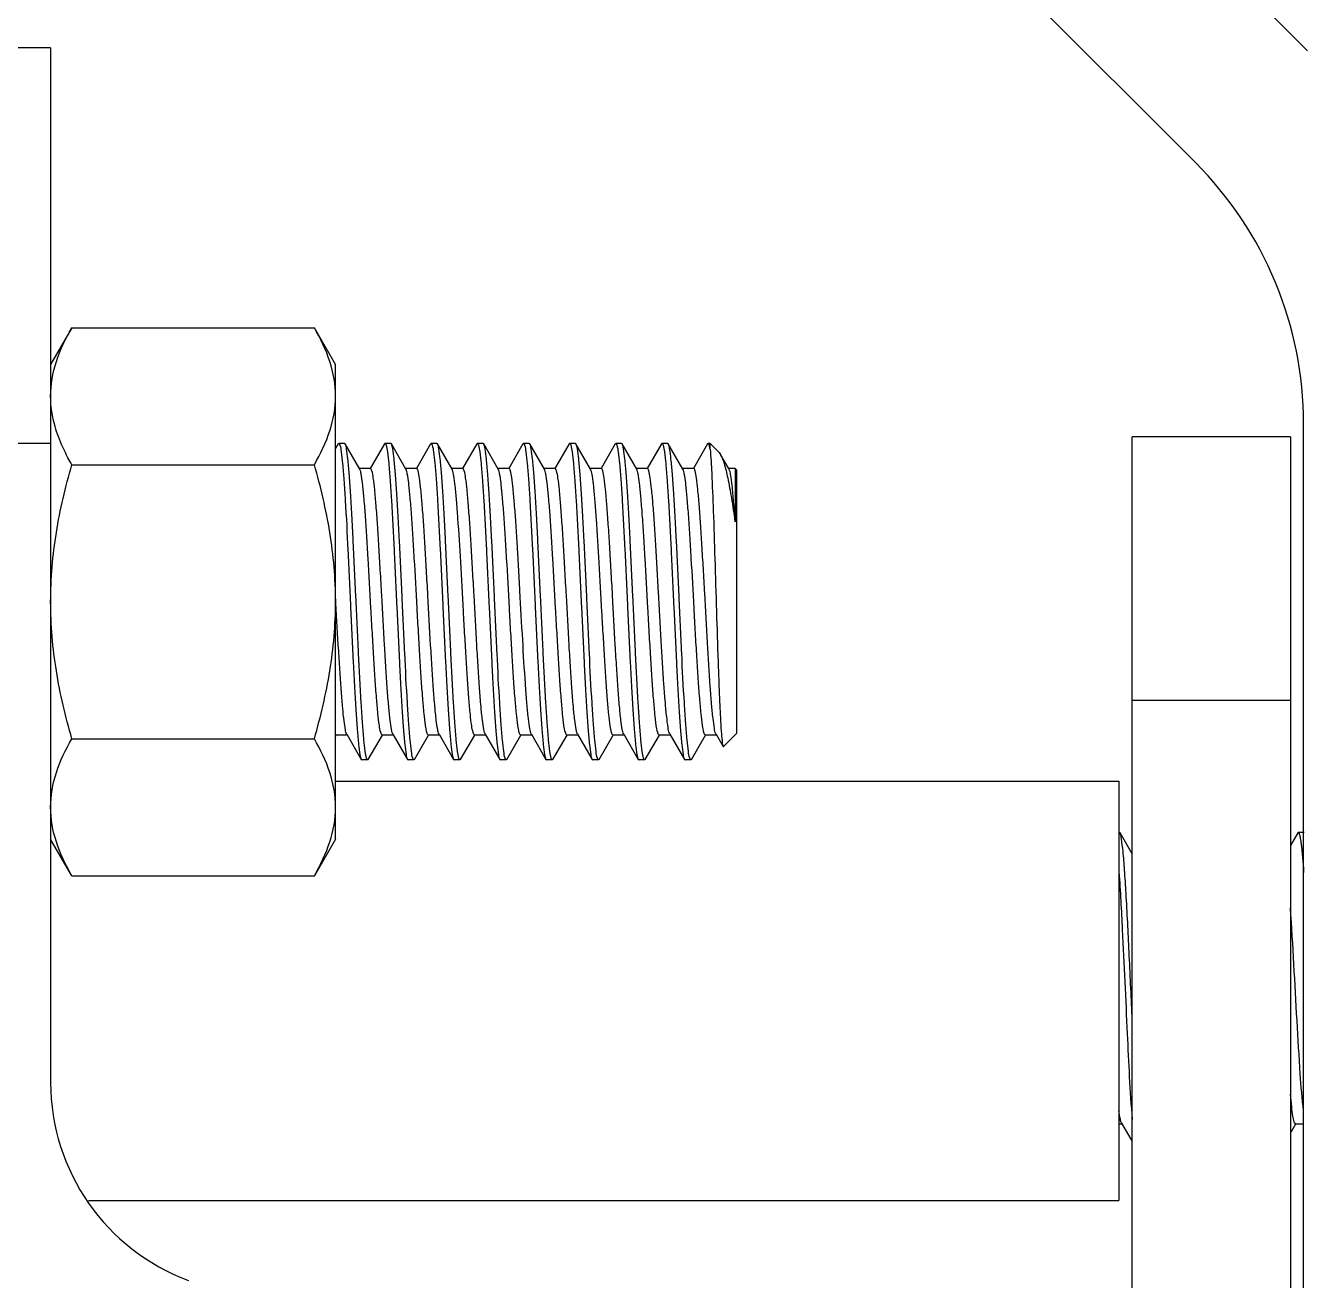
# Model space of a CAD drawing. Extents: x 27938 to 1042331, y -235042 to 1535213.
# Drawn here: x 727254 to 727818, y 728220 to 728772 of the extents above; entities that cross this region are included whole.
import ezdxf

# ---------------------------------------------------------------- set-up
doc = ezdxf.new("R2010")
doc.units = 0
doc.header["$LTSCALE"] = 1000
doc.header["$MEASUREMENT"] = 0

msp = doc.modelspace()

# ---------------------------------------------------------------- linework, layer by layer
at = {"linetype": 'Continuous'}
for p, q in [((727521.87, 729057.39), (727818.08, 728761.18)), ((727768.79, 728711.9), (727472.58, 729008.11)), ((727264.66, 728762.44), (727194.97, 728762.44)), ((727264.66, 728762.44), (727264.66, 728306.75)), ((727274, 728639.19), (727264.66, 728623.02)), ((727274, 728639.19), (727380.78, 728639.19)), ((727390.12, 728623.02), (727380.78, 728639.19)), ((727390.12, 728413.98), (727390.12, 728623.02)), ((727816.42, 728103.23), (727816.42, 728596.91)), ((727740.92, 727834.1), (727740.92, 728591.1)), ((727810.62, 728591.1), (727740.92, 728591.1)), ((727810.62, 728591.1), (727810.62, 727522.43)), ((727264.66, 728588.2), (727194.97, 728588.2)), ((727391.3, 728587.97), (727390.12, 728585.92)), ((727391.3, 728587.97), (727391.56, 728588.2)), ((727394.1, 728588.2), (727391.56, 728588.2)), ((727394.1, 728588.2), (727391.56, 728588.2)), ((727391.56, 728588.2), (727391.6, 728588.19)), ((727394.36, 728587.97), (727394.1, 728588.2)), ((727400.78, 728576.9), (727394.36, 728587.97)), ((727411.63, 728587.97), (727405.4, 728577.23)), ((727411.63, 728587.97), (727411.89, 728588.2)), ((727414.43, 728588.2), (727411.89, 728588.2)), ((727414.43, 728588.2), (727411.89, 728588.2)), ((727411.89, 728588.2), (727411.93, 728588.19)), ((727414.69, 728587.97), (727414.43, 728588.2)), ((727421.11, 728576.9), (727414.69, 728587.97)), ((727431.96, 728587.97), (727425.73, 728577.23)), ((727431.96, 728587.97), (727432.22, 728588.2)), ((727434.76, 728588.2), (727432.22, 728588.2)), ((727434.76, 728588.2), (727432.22, 728588.2)), ((727432.22, 728588.2), (727432.26, 728588.19)), ((727435.02, 728587.97), (727434.76, 728588.2)), ((727441.44, 728576.9), (727435.02, 728587.97)), ((727452.29, 728587.97), (727446.06, 728577.23)), ((727452.29, 728587.97), (727452.55, 728588.2)), ((727455.09, 728588.2), (727452.55, 728588.2)), ((727455.09, 728588.2), (727452.55, 728588.2)), ((727452.55, 728588.2), (727452.59, 728588.19)), ((727455.35, 728587.97), (727455.09, 728588.2)), ((727461.77, 728576.9), (727455.35, 728587.97)), ((727472.62, 728587.97), (727466.39, 728577.23)), ((727472.62, 728587.97), (727472.88, 728588.2)), ((727475.42, 728588.2), (727472.88, 728588.2)), ((727475.42, 728588.2), (727472.88, 728588.2)), ((727472.88, 728588.2), (727472.91, 728588.19)), ((727475.68, 728587.97), (727475.42, 728588.2)), ((727482.1, 728576.9), (727475.68, 728587.97)), ((727492.94, 728587.97), (727486.72, 728577.23)), ((727492.94, 728587.97), (727493.2, 728588.2)), ((727495.74, 728588.2), (727493.2, 728588.2)), ((727495.74, 728588.2), (727493.2, 728588.2)), ((727493.2, 728588.2), (727493.24, 728588.19)), ((727496, 728587.97), (727495.74, 728588.2)), ((727502.42, 728576.9), (727496, 728587.97)), ((727513.27, 728587.97), (727507.04, 728577.23)), ((727513.27, 728587.97), (727513.53, 728588.2)), ((727516.07, 728588.2), (727513.53, 728588.2)), ((727516.07, 728588.2), (727513.53, 728588.2)), ((727513.53, 728588.2), (727513.57, 728588.19)), ((727516.33, 728587.97), (727516.07, 728588.2)), ((727522.75, 728576.9), (727516.33, 728587.97)), ((727533.6, 728587.97), (727527.37, 728577.23)), ((727533.6, 728587.97), (727533.86, 728588.2)), ((727536.4, 728588.2), (727533.86, 728588.2)), ((727536.4, 728588.2), (727533.86, 728588.2)), ((727533.86, 728588.2), (727533.9, 728588.19)), ((727536.66, 728587.97), (727536.4, 728588.2)), ((727543.08, 728576.9), (727536.66, 728587.97)), ((727553.93, 728587.97), (727547.7, 728577.23)), ((727554.19, 728588.2), (727553.93, 728587.97)), ((727555.06, 728588.2), (727554.19, 728588.2)), ((727559, 728584.26), (727555.06, 728588.2)), ((727555.06, 728585.65), (727555.06, 728588.2)), ((727274, 728578.85), (727380.78, 728578.85)), ((727563.41, 728576.9), (727559.66, 728583.36)), ((727405.52, 728577.16), (727400.63, 728577.16)), ((727425.85, 728577.16), (727420.96, 728577.16)), ((727446.18, 728577.16), (727441.29, 728577.16)), ((727441.59, 728576.56), (727441.44, 728576.9)), ((727466.5, 728577.16), (727461.61, 728577.16)), ((727486.83, 728577.16), (727481.94, 728577.16)), ((727507.16, 728577.16), (727502.27, 728577.16)), ((727502.61, 728576.47), (727502.42, 728576.9)), ((727527.49, 728577.16), (727522.6, 728577.16)), ((727547.82, 728577.16), (727542.93, 728577.16)), ((727566.1, 728577.16), (727563.25, 728577.16)), ((727566.68, 728576.58), (727566.1, 728577.16)), ((727566.1, 728577.16), (727566.1, 728553.7)), ((727566.68, 728576.58), (727566.68, 728460.42)), ((727390.27, 728518.51), (727390.12, 728521.34)), ((727390.31, 728517.77), (727390.27, 728518.51)), ((727810.62, 728474.94), (727740.92, 728474.94)), ((727537.34, 728460.11), (727537.16, 728460.52)), ((727557.67, 728460.11), (727557.57, 728460.31)), ((727566.68, 728460.42), (727560.95, 728454.69)), ((727274, 728458.16), (727380.78, 728458.16)), ((727390.12, 728459.24), (727390.43, 728459.77)), ((727390.31, 728459.84), (727395.2, 728459.84)), ((727395.05, 728460.11), (727401.47, 728449.03)), ((727404.53, 728449.03), (727410.75, 728459.77)), ((727410.64, 728459.84), (727415.53, 728459.84)), ((727415.38, 728460.11), (727421.8, 728449.03)), ((727424.86, 728449.03), (727431.08, 728459.77)), ((727430.97, 728459.84), (727435.86, 728459.84)), ((727435.7, 728460.11), (727442.12, 728449.03)), ((727445.18, 728449.03), (727451.41, 728459.77)), ((727451.3, 728459.84), (727456.19, 728459.84)), ((727456.03, 728460.11), (727462.45, 728449.03)), ((727465.51, 728449.03), (727471.74, 728459.77)), ((727471.62, 728459.84), (727476.51, 728459.84)), ((727476.36, 728460.11), (727482.78, 728449.03)), ((727485.84, 728449.03), (727492.07, 728459.77)), ((727491.95, 728459.84), (727496.84, 728459.84)), ((727496.69, 728460.11), (727503.11, 728449.03)), ((727506.17, 728449.03), (727512.39, 728459.77)), ((727512.28, 728459.84), (727517.17, 728459.84)), ((727517.02, 728460.11), (727523.44, 728449.03)), ((727526.5, 728449.03), (727532.72, 728459.77)), ((727532.61, 728459.84), (727537.5, 728459.84)), ((727537.34, 728460.11), (727543.76, 728449.03)), ((727546.82, 728449.03), (727553.05, 728459.77)), ((727552.94, 728459.84), (727557.83, 728459.84)), ((727557.67, 728460.11), (727557.83, 728459.84)), ((727557.83, 728459.84), (727560.77, 728454.76)), ((727560.77, 728454.76), (727560.95, 728454.69)), ((727401.47, 728449.03), (727401.73, 728448.81)), ((727404.53, 728449.03), (727404.27, 728448.81)), ((727421.8, 728449.03), (727422.06, 728448.81)), ((727424.86, 728449.03), (727424.6, 728448.81)), ((727442.12, 728449.03), (727442.38, 728448.81)), ((727445.18, 728449.03), (727444.92, 728448.81)), ((727462.45, 728449.03), (727462.71, 728448.81)), ((727465.51, 728449.03), (727465.25, 728448.81)), ((727482.78, 728449.03), (727483.04, 728448.81)), ((727485.84, 728449.03), (727485.58, 728448.81)), ((727503.11, 728449.03), (727503.37, 728448.81)), ((727506.17, 728449.03), (727505.91, 728448.81)), ((727523.44, 728449.03), (727523.7, 728448.81)), ((727526.5, 728449.03), (727526.24, 728448.81)), ((727543.76, 728449.03), (727544.02, 728448.81)), ((727546.82, 728449.03), (727546.56, 728448.81)), ((727404.27, 728448.81), (727401.73, 728448.81)), ((727404.27, 728448.81), (727401.73, 728448.81)), ((727404.27, 728448.81), (727404.23, 728448.81)), ((727424.6, 728448.81), (727422.06, 728448.81)), ((727424.6, 728448.81), (727422.06, 728448.81)), ((727424.6, 728448.81), (727424.56, 728448.81)), ((727444.92, 728448.81), (727442.38, 728448.81)), ((727444.92, 728448.81), (727442.38, 728448.81)), ((727444.92, 728448.81), (727444.89, 728448.81)), ((727465.25, 728448.81), (727462.71, 728448.81)), ((727465.25, 728448.81), (727462.71, 728448.81)), ((727465.25, 728448.81), (727465.21, 728448.81)), ((727485.58, 728448.81), (727483.04, 728448.81)), ((727485.58, 728448.81), (727483.04, 728448.81)), ((727485.58, 728448.81), (727485.54, 728448.81)), ((727505.91, 728448.81), (727503.37, 728448.81)), ((727505.91, 728448.81), (727503.37, 728448.81)), ((727505.91, 728448.81), (727505.87, 728448.81)), ((727526.24, 728448.81), (727523.7, 728448.81)), ((727526.24, 728448.81), (727523.7, 728448.81)), ((727526.24, 728448.81), (727526.2, 728448.81)), ((727546.56, 728448.81), (727544.02, 728448.81)), ((727546.56, 728448.81), (727544.02, 728448.81)), ((727546.56, 728448.81), (727546.53, 728448.81)), ((727390.12, 728439.51), (727735.11, 728439.51)), ((727735.11, 728439.51), (727735.11, 728254.82)), ((727735.57, 728416.64), (727735.31, 728416.86)), ((727740.92, 728407.4), (727735.57, 728416.64)), ((727813.82, 728416.64), (727810.62, 728411.11)), ((727813.82, 728416.64), (727814.08, 728416.86)), ((727816.62, 728416.86), (727814.08, 728416.86)), ((727816.62, 728416.86), (727814.08, 728416.86)), ((727274, 728397.81), (727264.66, 728413.98)), ((727390.12, 728413.98), (727380.78, 728397.81)), ((727274, 728397.81), (727380.78, 728397.81)), ((727735.11, 728288.5), (727736.56, 728288.5)), ((727736.25, 728288.77), (727740.92, 728280.71)), ((727810.62, 728284.43), (727812.98, 728288.5)), ((727812.82, 728288.5), (727816.42, 728288.5)), ((727281.35, 728254.82), (727735.11, 728254.82))]:
    msp.add_line(p, q, dxfattribs=at)
for centre, radius, start, end in [((727653.8, 728596.91), 162.62, 0, 45), ((727357.59, 728306.75), 162.62, 180, 249.6825), ((727357.59, 728306.75), 92.93, 180, 249.6825)]:
    msp.add_arc(centre, radius, start, end, dxfattribs=at)
for points, knots in [([(727264.66, 728609.02), (727264.66, 728614.17), (727266.59, 728624.83), (727271.27, 728634.46), (727274, 728639.19)], [0, 0, 0, 0, 0.485069, 1, 1, 1, 1]), ([(727390.12, 728609.02), (727390.12, 728614.17), (727388.19, 728624.83), (727383.52, 728634.46), (727380.78, 728639.19)], [0, 0, 0, 0, 0.485069, 1, 1, 1, 1]), ([(727268.07, 728591.22), (727267.53, 728592.68), (727265.61, 728598.42), (727264.66, 728604.51), (727264.66, 728609.02)], [0, 0, 0, 0, 0.255881, 1, 1, 1, 1]), ([(727380.78, 728578.85), (727383.52, 728583.58), (727388.19, 728593.21), (727390.12, 728603.87), (727390.12, 728609.02)], [0, 0, 0, 0, 0.514931, 1, 1, 1, 1]), ([(727274, 728578.85), (727273.41, 728579.86), (727271.19, 728583.86), (727269.26, 728588.03), (727268.07, 728591.22)], [0, 0, 0, 0, 0.255395, 1, 1, 1, 1]), ([(727391.6, 728588.19), (727391.64, 728588.18), (727391.89, 728588), (727391.96, 728587.69), (727392.04, 728587.45)], [0, 0, 0, 0, 0.14607, 1, 1, 1, 1]), ([(727392.04, 728587.45), (727392.34, 728586.49), (727392.74, 728583.75), (727393.31, 728578.65), (727393.86, 728571.54), (727394.69, 728558.83), (727395.64, 728540.19), (727396.75, 728516.3), (727397.69, 728496.02), (727398.49, 728480.75), (727399.06, 728470.92), (727399.64, 728462.68), (727400.16, 728456.25), (727400.77, 728451.95), (727401.09, 728449.68), (727401.47, 728449.03)], [0, 0, 0, 0, 0.021893, 0.059338, 0.11121, 0.175832, 0.33449, 0.514559, 0.692469, 0.77323, 0.844901, 0.90513, 0.951948, 0.983856, 1, 1, 1, 1]), ([(727403.8, 728449.55), (727403.49, 728450.51), (727403.09, 728453.24), (727402.52, 728458.35), (727401.97, 728465.45), (727401.14, 728478.16), (727400.19, 728496.8), (727399.09, 728520.69), (727398.14, 728540.98), (727397.34, 728556.25), (727396.78, 728566.08), (727396.19, 728574.32), (727395.68, 728580.76), (727395.06, 728585.05), (727394.74, 728587.33), (727394.36, 728587.97)], [0, 0, 0, 0, 0.02187, 0.059297, 0.111154, 0.175764, 0.334422, 0.514507, 0.692435, 0.773208, 0.844889, 0.905123, 0.951944, 0.983855, 1, 1, 1, 1]), ([(727411.93, 728588.19), (727411.97, 728588.18), (727412.21, 728588), (727412.29, 728587.7), (727412.36, 728587.46)], [0, 0, 0, 0, 0.146483, 1, 1, 1, 1]), ([(727412.36, 728587.46), (727412.67, 728586.5), (727413.07, 728583.77), (727413.64, 728578.67), (727414.19, 728571.57), (727415.01, 728558.86), (727415.97, 728540.22), (727417.07, 728516.33), (727418.02, 728496.04), (727418.81, 728480.76), (727419.38, 728470.93), (727419.97, 728462.69), (727420.48, 728456.25), (727421.1, 728451.95), (727421.42, 728449.68), (727421.8, 728449.03)], [0, 0, 0, 0, 0.021833, 0.05923, 0.111064, 0.175659, 0.33431, 0.514413, 0.692368, 0.773157, 0.844855, 0.905103, 0.951934, 0.983852, 1, 1, 1, 1]), ([(727424.12, 728449.55), (727423.82, 728450.52), (727423.42, 728453.25), (727422.85, 728458.35), (727422.3, 728465.46), (727421.47, 728478.17), (727420.52, 728496.81), (727419.41, 728520.7), (727418.47, 728540.98), (727417.67, 728556.25), (727417.1, 728566.08), (727416.52, 728574.32), (727416, 728580.76), (727415.39, 728585.05), (727415.07, 728587.33), (727414.69, 728587.97)], [0, 0, 0, 0, 0.02189, 0.059333, 0.111204, 0.175825, 0.334482, 0.514553, 0.692464, 0.773225, 0.844897, 0.905128, 0.951947, 0.983856, 1, 1, 1, 1]), ([(727432.26, 728588.19), (727432.3, 728588.18), (727432.53, 728588), (727432.61, 728587.71), (727432.68, 728587.48)], [0, 0, 0, 0, 0.14739, 1, 1, 1, 1]), ([(727432.68, 728587.48), (727432.99, 728586.52), (727433.39, 728583.8), (727433.96, 728578.72), (727434.51, 728571.62), (727435.34, 728558.93), (727436.29, 728540.28), (727437.4, 728516.38), (727438.34, 728496.08), (727439.14, 728480.8), (727439.71, 728470.95), (727440.29, 728462.7), (727440.81, 728456.25), (727441.43, 728451.95), (727441.75, 728449.68), (727442.12, 728449.03)], [0, 0, 0, 0, 0.021699, 0.058987, 0.110742, 0.175283, 0.333897, 0.514056, 0.692114, 0.772961, 0.844719, 0.905022, 0.951896, 0.98384, 1, 1, 1, 1]), ([(727444.45, 728449.54), (727444.15, 728450.51), (727443.75, 728453.24), (727443.18, 728458.33), (727442.63, 728465.44), (727441.8, 728478.14), (727440.85, 728496.79), (727439.74, 728520.68), (727438.8, 728540.97), (727438, 728556.24), (727437.43, 728566.07), (727436.85, 728574.32), (727436.33, 728580.76), (727435.72, 728585.05), (727435.39, 728587.33), (727435.02, 728587.97)], [0, 0, 0, 0, 0.021836, 0.059237, 0.111077, 0.175677, 0.334321, 0.514424, 0.692372, 0.773156, 0.844853, 0.905103, 0.951936, 0.983852, 1, 1, 1, 1]), ([(727452.59, 728588.19), (727452.63, 728588.18), (727452.87, 728588), (727452.94, 728587.69), (727453.02, 728587.46)], [0, 0, 0, 0, 0.146196, 1, 1, 1, 1]), ([(727453.02, 728587.46), (727453.33, 728586.49), (727453.73, 728583.76), (727454.3, 728578.65), (727454.85, 728571.55), (727455.67, 728558.84), (727456.62, 728540.2), (727457.73, 728516.31), (727458.67, 728496.02), (727459.47, 728480.76), (727460.04, 728470.93), (727460.62, 728462.68), (727461.14, 728456.25), (727461.75, 728451.95), (727462.08, 728449.68), (727462.45, 728449.03)], [0, 0, 0, 0, 0.021874, 0.059306, 0.111169, 0.175785, 0.334437, 0.514518, 0.69244, 0.773206, 0.844885, 0.905122, 0.951944, 0.983855, 1, 1, 1, 1]), ([(727464.79, 728449.53), (727464.48, 728450.49), (727464.08, 728453.21), (727463.51, 728458.29), (727462.96, 728465.39), (727462.13, 728478.09), (727461.18, 728496.74), (727460.07, 728520.63), (727459.13, 728540.93), (727458.33, 728556.21), (727457.76, 728566.05), (727457.18, 728574.3), (727456.66, 728580.75), (727456.04, 728585.05), (727455.72, 728587.33), (727455.35, 728587.97)], [0, 0, 0, 0, 0.021728, 0.059039, 0.110811, 0.175364, 0.333989, 0.514137, 0.692171, 0.773007, 0.844751, 0.905041, 0.951904, 0.983842, 1, 1, 1, 1]), ([(727472.91, 728588.19), (727472.96, 728588.18), (727473.2, 728588), (727473.27, 728587.69), (727473.35, 728587.45)], [0, 0, 0, 0, 0.146015, 1, 1, 1, 1]), ([(727473.35, 728587.45), (727473.66, 728586.49), (727474.06, 728583.75), (727474.63, 728578.64), (727475.18, 728571.53), (727476, 728558.83), (727476.95, 728540.18), (727478.06, 728516.3), (727479, 728496.02), (727479.8, 728480.75), (727480.37, 728470.92), (727480.95, 728462.68), (727481.47, 728456.24), (727482.08, 728451.95), (727482.41, 728449.68), (727482.78, 728449.03)], [0, 0, 0, 0, 0.021902, 0.059353, 0.11123, 0.175855, 0.334516, 0.514581, 0.692484, 0.773243, 0.844911, 0.905136, 0.951951, 0.983857, 1, 1, 1, 1]), ([(727485.11, 728449.55), (727484.8, 728450.51), (727484.4, 728453.25), (727483.83, 728458.35), (727483.28, 728465.46), (727482.46, 728478.17), (727481.5, 728496.81), (727480.4, 728520.7), (727479.45, 728540.98), (727478.66, 728556.25), (727478.09, 728566.08), (727477.5, 728574.32), (727476.99, 728580.76), (727476.37, 728585.05), (727476.05, 728587.33), (727475.68, 728587.97)], [0, 0, 0, 0, 0.021885, 0.059324, 0.11119, 0.175807, 0.334466, 0.514541, 0.692458, 0.773225, 0.8449, 0.90513, 0.951948, 0.983856, 1, 1, 1, 1]), ([(727493.24, 728588.19), (727493.28, 728588.18), (727493.52, 728588), (727493.6, 728587.7), (727493.67, 728587.47)], [0, 0, 0, 0, 0.146759, 1, 1, 1, 1]), ([(727493.67, 728587.47), (727493.98, 728586.51), (727494.38, 728583.78), (727494.95, 728578.68), (727495.5, 728571.58), (727496.32, 728558.88), (727497.28, 728540.24), (727498.38, 728516.34), (727499.33, 728496.05), (727500.13, 728480.77), (727500.69, 728470.94), (727501.28, 728462.69), (727501.8, 728456.25), (727502.41, 728451.95), (727502.73, 728449.68), (727503.11, 728449.03)], [0, 0, 0, 0, 0.021792, 0.059156, 0.110966, 0.175545, 0.334187, 0.514308, 0.692293, 0.7731, 0.844815, 0.905079, 0.951923, 0.983848, 1, 1, 1, 1]), ([(727505.44, 728449.55), (727505.13, 728450.51), (727504.73, 728453.25), (727504.16, 728458.35), (727503.61, 728465.46), (727502.78, 728478.16), (727501.83, 728496.81), (727500.72, 728520.69), (727499.78, 728540.98), (727498.98, 728556.25), (727498.42, 728566.08), (727497.83, 728574.32), (727497.32, 728580.76), (727496.7, 728585.05), (727496.38, 728587.33), (727496, 728587.97)], [0, 0, 0, 0, 0.021878, 0.059312, 0.111177, 0.175794, 0.334448, 0.514526, 0.692445, 0.773211, 0.844888, 0.905123, 0.951945, 0.983855, 1, 1, 1, 1]), ([(727513.57, 728588.19), (727513.61, 728588.18), (727513.85, 728588), (727513.93, 728587.7), (727514, 728587.47)], [0, 0, 0, 0, 0.146768, 1, 1, 1, 1]), ([(727514, 728587.47), (727514.31, 728586.51), (727514.71, 728583.78), (727515.28, 728578.68), (727515.83, 728571.58), (727516.65, 728558.88), (727517.61, 728540.24), (727518.71, 728516.35), (727519.66, 728496.05), (727520.45, 728480.78), (727521.02, 728470.94), (727521.61, 728462.69), (727522.12, 728456.25), (727522.74, 728451.95), (727523.06, 728449.68), (727523.44, 728449.03)], [0, 0, 0, 0, 0.021791, 0.059155, 0.110967, 0.175548, 0.334182, 0.514304, 0.692288, 0.773093, 0.844809, 0.905077, 0.951923, 0.983848, 1, 1, 1, 1]), ([(727525.77, 728449.53), (727525.46, 728450.49), (727525.06, 728453.22), (727524.49, 728458.31), (727523.94, 728465.41), (727523.12, 728478.11), (727522.16, 728496.76), (727521.06, 728520.65), (727520.11, 728540.95), (727519.31, 728556.22), (727518.74, 728566.06), (727518.16, 728574.31), (727517.64, 728580.75), (727517.03, 728585.05), (727516.71, 728587.33), (727516.33, 728587.97)], [0, 0, 0, 0, 0.021768, 0.059112, 0.11091, 0.17548, 0.33411, 0.514241, 0.692243, 0.773059, 0.844786, 0.905063, 0.951916, 0.983846, 1, 1, 1, 1]), ([(727533.9, 728588.19), (727533.94, 728588.18), (727534.18, 728588), (727534.26, 728587.69), (727534.33, 728587.45)], [0, 0, 0, 0, 0.146155, 1, 1, 1, 1]), ([(727534.33, 728587.45), (727534.64, 728586.49), (727535.04, 728583.76), (727535.61, 728578.65), (727536.16, 728571.54), (727536.98, 728558.84), (727537.94, 728540.19), (727539.04, 728516.31), (727539.99, 728496.02), (727540.78, 728480.76), (727541.35, 728470.93), (727541.94, 728462.68), (727542.45, 728456.25), (727543.07, 728451.95), (727543.39, 728449.68), (727543.76, 728449.03)], [0, 0, 0, 0, 0.02188, 0.059316, 0.111182, 0.1758, 0.334454, 0.51453, 0.692448, 0.773213, 0.844889, 0.905123, 0.951945, 0.983855, 1, 1, 1, 1]), ([(727546.1, 728449.53), (727545.79, 728450.49), (727545.39, 728453.22), (727544.82, 728458.31), (727544.27, 728465.41), (727543.44, 728478.11), (727542.49, 728496.75), (727541.38, 728520.65), (727540.44, 728540.95), (727539.64, 728556.22), (727539.07, 728566.06), (727538.49, 728574.31), (727537.97, 728580.75), (727537.36, 728585.05), (727537.03, 728587.33), (727536.66, 728587.97)], [0, 0, 0, 0, 0.021766, 0.059108, 0.110903, 0.175472, 0.334108, 0.51424, 0.692244, 0.773062, 0.844789, 0.905064, 0.951915, 0.983846, 1, 1, 1, 1]), ([(727554.44, 728587.99), (727554.4, 728588.05), (727554.34, 728588.14), (727554.23, 728588.2), (727554.19, 728588.2)], [0, 0, 0, 0, 0.595459, 1, 1, 1, 1]), ([(727555.06, 728585.65), (727555.02, 728585.93), (727554.86, 728586.72), (727554.71, 728587.54), (727554.44, 728587.99)], [0, 0, 0, 0, 0.346578, 1, 1, 1, 1]), ([(727555.06, 728585.65), (727555.41, 728582.18), (727555.87, 728573.13), (727556.53, 728557.05), (727557.17, 728536.76), (727557.85, 728514.6), (727558.42, 728496.12), (727558.91, 728482.4), (727559.26, 728473.66), (727559.64, 728466.4), (727559.92, 728460.79), (727560.37, 728457.16), (727560.48, 728455.26), (727560.77, 728454.76)], [0, 0, 0, 0, 0.079873, 0.207357, 0.368394, 0.544526, 0.714953, 0.791458, 0.858883, 0.915067, 0.958179, 0.986787, 1, 1, 1, 1]), ([(727264.66, 728518.5), (727264.66, 728528.7), (727266.45, 728549.14), (727271.17, 728569.04), (727274, 728578.85)], [0, 0, 0, 0, 0.499896, 1, 1, 1, 1]), ([(727390.12, 728518.5), (727390.12, 728528.7), (727388.33, 728549.14), (727383.61, 728569.04), (727380.78, 728578.85)], [0, 0, 0, 0, 0.499896, 1, 1, 1, 1]), ([(727559.66, 728583.36), (727560.37, 728582.14), (727561.51, 728578.67), (727563.02, 728572.29), (727564.57, 728563.69), (727565.57, 728557.24), (727566.1, 728553.7)], [0, 0, 0, 0, 0.139011, 0.356589, 0.647179, 1, 1, 1, 1]), ([(727410.64, 728459.84), (727410.5, 728459.84), (727410.21, 728460.26), (727409.81, 728461.6), (727409.27, 728464.71), (727408.71, 728469.72), (727408.11, 728476.56), (727407.52, 728484.88), (727406.92, 728494.42), (727406.31, 728504.84), (727405.51, 728519.36), (727404.72, 728533.74), (727403.9, 728547.48), (727403.3, 728556.46), (727402.69, 728564.05), (727402.14, 728570.04), (727401.52, 728574.1), (727401.15, 728576.26), (727400.78, 728576.9)], [0, 0, 0, 0, 0.003456, 0.010692, 0.037889, 0.081613, 0.140406, 0.212192, 0.2944, 0.384075, 0.477989, 0.664972, 0.751304, 0.828651, 0.894236, 0.945722, 0.981321, 1, 1, 1, 1]), ([(727415.38, 728460.11), (727415.01, 728460.74), (727414.64, 728462.9), (727414.02, 728466.96), (727413.47, 728472.95), (727412.86, 728480.54), (727412.26, 728489.52), (727411.44, 728503.26), (727410.65, 728517.65), (727409.85, 728532.17), (727409.24, 728542.58), (727408.64, 728552.12), (727408.05, 728560.44), (727407.45, 728567.28), (727406.89, 728572.29), (727406.35, 728575.4), (727405.95, 728576.75), (727405.66, 728577.16), (727405.52, 728577.16)], [0, 0, 0, 0, 0.01868, 0.054278, 0.105764, 0.171348, 0.248694, 0.335027, 0.52201, 0.615925, 0.705601, 0.787809, 0.859593, 0.918386, 0.962109, 0.989306, 0.996546, 1, 1, 1, 1]), ([(727430.97, 728459.84), (727430.83, 728459.84), (727430.54, 728460.26), (727430.13, 728461.6), (727429.59, 728464.71), (727429.04, 728469.72), (727428.44, 728476.56), (727427.85, 728484.88), (727427.24, 728494.42), (727426.64, 728504.84), (727425.84, 728519.36), (727425.05, 728533.74), (727424.22, 728547.48), (727423.63, 728556.46), (727423.02, 728564.05), (727422.47, 728570.04), (727421.85, 728574.1), (727421.48, 728576.26), (727421.11, 728576.9)], [0, 0, 0, 0, 0.003456, 0.010693, 0.037891, 0.081614, 0.140408, 0.212192, 0.2944, 0.384075, 0.47799, 0.664974, 0.751306, 0.828653, 0.894237, 0.945723, 0.981321, 1, 1, 1, 1]), ([(727435.7, 728460.11), (727435.34, 728460.74), (727434.97, 728462.9), (727434.35, 728466.96), (727433.79, 728472.95), (727433.19, 728480.54), (727432.59, 728489.52), (727431.76, 728503.26), (727430.98, 728517.65), (727430.17, 728532.17), (727429.57, 728542.58), (727428.97, 728552.12), (727428.37, 728560.44), (727427.78, 728567.28), (727427.22, 728572.29), (727426.68, 728575.4), (727426.28, 728576.74), (727425.98, 728577.16), (727425.85, 728577.16)], [0, 0, 0, 0, 0.018679, 0.054277, 0.105763, 0.171348, 0.248694, 0.335027, 0.52201, 0.615925, 0.7056, 0.787807, 0.859593, 0.918386, 0.96211, 0.989308, 0.996544, 1, 1, 1, 1]), ([(727451.3, 728459.84), (727451.16, 728459.84), (727450.87, 728460.24), (727450.48, 728461.55), (727449.94, 728464.56), (727449.4, 728469.43), (727448.81, 728476.07), (727448.22, 728484.17), (727447.63, 728493.48), (727447.04, 728503.66), (727446.24, 728517.94), (727445.3, 728535.22), (727444.32, 728551.51), (727443.47, 728562.65), (727442.91, 728568.89), (727442.32, 728573.35), (727441.91, 728575.74), (727441.59, 728576.56)], [0, 0, 0, 0, 0.003387, 0.010439, 0.0369, 0.079457, 0.136743, 0.2068, 0.287199, 0.375139, 0.467553, 0.652855, 0.817457, 0.884687, 0.938635, 0.97747, 1, 1, 1, 1]), ([(727456.03, 728460.11), (727455.66, 728460.74), (727455.29, 728462.9), (727454.67, 728466.96), (727454.12, 728472.95), (727453.52, 728480.54), (727452.92, 728489.52), (727452.09, 728503.26), (727451.31, 728517.65), (727450.5, 728532.17), (727449.9, 728542.58), (727449.3, 728552.12), (727448.7, 728560.44), (727448.1, 728567.28), (727447.55, 728572.29), (727447.01, 728575.4), (727446.61, 728576.75), (727446.31, 728577.16), (727446.18, 728577.16)], [0, 0, 0, 0, 0.01868, 0.054279, 0.105765, 0.17135, 0.248697, 0.335029, 0.522011, 0.615926, 0.705601, 0.787809, 0.859595, 0.918388, 0.962111, 0.989308, 0.996545, 1, 1, 1, 1]), ([(727471.62, 728459.84), (727471.49, 728459.84), (727471.19, 728460.26), (727470.79, 728461.6), (727470.25, 728464.71), (727469.7, 728469.72), (727469.1, 728476.56), (727468.5, 728484.88), (727467.9, 728494.42), (727467.3, 728504.84), (727466.49, 728519.36), (727465.71, 728533.74), (727464.88, 728547.48), (727464.28, 728556.46), (727463.68, 728564.05), (727463.13, 728570.04), (727462.5, 728574.1), (727462.14, 728576.26), (727461.77, 728576.9)], [0, 0, 0, 0, 0.003455, 0.010692, 0.037889, 0.081612, 0.140406, 0.212191, 0.294399, 0.384075, 0.477989, 0.664972, 0.751304, 0.82865, 0.894235, 0.945722, 0.981321, 1, 1, 1, 1]), ([(727476.14, 728460.62), (727475.84, 728461.51), (727475.42, 728464), (727474.84, 728468.61), (727474.28, 728474.95), (727473.44, 728486.16), (727472.47, 728502.44), (727471.53, 728519.65), (727470.74, 728533.83), (727470.15, 728543.92), (727469.56, 728553.13), (727468.97, 728561.14), (727468.39, 728567.7), (727467.85, 728572.5), (727467.32, 728575.48), (727466.93, 728576.77), (727466.64, 728577.16), (727466.5, 728577.16)], [0, 0, 0, 0, 0.024104, 0.064245, 0.119183, 0.187069, 0.352029, 0.536643, 0.62845, 0.715691, 0.795361, 0.864724, 0.921406, 0.963495, 0.989662, 0.996639, 1, 1, 1, 1]), ([(727491.95, 728459.84), (727491.82, 728459.84), (727491.52, 728460.26), (727491.12, 728461.6), (727490.58, 728464.71), (727490.02, 728469.72), (727489.43, 728476.56), (727488.83, 728484.88), (727488.23, 728494.42), (727487.63, 728504.84), (727486.82, 728519.36), (727486.03, 728533.74), (727485.21, 728547.48), (727484.61, 728556.46), (727484.01, 728564.05), (727483.45, 728570.04), (727482.83, 728574.1), (727482.46, 728576.26), (727482.1, 728576.9)], [0, 0, 0, 0, 0.003456, 0.010693, 0.037891, 0.081614, 0.140408, 0.212193, 0.2944, 0.384075, 0.47799, 0.664974, 0.751306, 0.828653, 0.894237, 0.945723, 0.981321, 1, 1, 1, 1]), ([(727496.69, 728460.11), (727496.32, 728460.74), (727495.95, 728462.9), (727495.33, 728466.96), (727494.78, 728472.95), (727494.17, 728480.54), (727493.58, 728489.52), (727492.75, 728503.26), (727491.96, 728517.65), (727491.16, 728532.17), (727490.55, 728542.58), (727489.95, 728552.12), (727489.36, 728560.44), (727488.76, 728567.28), (727488.21, 728572.29), (727487.66, 728575.4), (727487.26, 728576.74), (727486.97, 728577.16), (727486.83, 728577.16)], [0, 0, 0, 0, 0.018679, 0.054277, 0.105763, 0.171347, 0.248694, 0.335027, 0.52201, 0.615925, 0.7056, 0.787807, 0.859592, 0.918386, 0.962109, 0.989307, 0.996544, 1, 1, 1, 1]), ([(727512.28, 728459.84), (727512.15, 728459.84), (727511.86, 728460.24), (727511.46, 728461.54), (727510.93, 728464.53), (727510.39, 728469.36), (727509.8, 728475.96), (727509.22, 728484.01), (727508.63, 728493.27), (727508.03, 728503.4), (727507.24, 728517.63), (727506.3, 728534.87), (727505.33, 728551.16), (727504.48, 728562.33), (727503.92, 728568.63), (727503.34, 728573.17), (727502.92, 728575.61), (727502.61, 728576.47)], [0, 0, 0, 0, 0.003373, 0.010385, 0.036689, 0.078996, 0.13596, 0.205646, 0.285655, 0.373222, 0.465313, 0.650248, 0.815042, 0.882623, 0.937099, 0.976631, 1, 1, 1, 1]), ([(727517.02, 728460.11), (727516.65, 728460.74), (727516.28, 728462.9), (727515.66, 728466.96), (727515.11, 728472.95), (727514.5, 728480.54), (727513.9, 728489.52), (727513.08, 728503.26), (727512.29, 728517.65), (727511.49, 728532.17), (727510.88, 728542.58), (727510.28, 728552.12), (727509.69, 728560.44), (727509.09, 728567.28), (727508.53, 728572.29), (727507.99, 728575.4), (727507.59, 728576.75), (727507.3, 728577.16), (727507.16, 728577.16)], [0, 0, 0, 0, 0.01868, 0.054279, 0.105765, 0.17135, 0.248697, 0.335029, 0.522011, 0.615925, 0.705601, 0.787809, 0.859595, 0.918388, 0.962111, 0.989308, 0.996545, 1, 1, 1, 1]), ([(727532.61, 728459.84), (727532.47, 728459.84), (727532.18, 728460.26), (727531.77, 728461.6), (727531.23, 728464.71), (727530.68, 728469.72), (727530.08, 728476.56), (727529.49, 728484.88), (727528.88, 728494.42), (727528.28, 728504.84), (727527.48, 728519.36), (727526.69, 728533.74), (727525.86, 728547.48), (727525.27, 728556.46), (727524.66, 728564.05), (727524.11, 728570.04), (727523.49, 728574.1), (727523.12, 728576.26), (727522.75, 728576.9)], [0, 0, 0, 0, 0.003455, 0.010692, 0.037889, 0.081612, 0.140405, 0.212191, 0.294399, 0.384075, 0.477989, 0.664971, 0.751303, 0.82865, 0.894235, 0.945721, 0.98132, 1, 1, 1, 1]), ([(727537.16, 728460.52), (727536.85, 728461.37), (727536.43, 728463.81), (727535.85, 728468.34), (727535.29, 728474.63), (727534.44, 728485.8), (727533.47, 728502.09), (727532.53, 728519.34), (727531.73, 728533.57), (727531.14, 728543.71), (727530.55, 728552.97), (727529.97, 728561.03), (727529.38, 728567.63), (727528.84, 728572.47), (727528.3, 728575.46), (727527.91, 728576.76), (727527.62, 728577.16), (727527.49, 728577.16)], [0, 0, 0, 0, 0.023269, 0.062718, 0.117132, 0.184671, 0.349442, 0.534421, 0.62655, 0.714161, 0.794217, 0.863947, 0.920949, 0.963286, 0.989608, 0.996625, 1, 1, 1, 1]), ([(727552.94, 728459.84), (727552.8, 728459.84), (727552.5, 728460.26), (727552.1, 728461.6), (727551.56, 728464.71), (727551.01, 728469.72), (727550.41, 728476.56), (727549.82, 728484.88), (727549.21, 728494.42), (727548.61, 728504.84), (727547.8, 728519.36), (727547.02, 728533.74), (727546.19, 728547.48), (727545.6, 728556.46), (727544.99, 728564.05), (727544.44, 728570.04), (727543.82, 728574.1), (727543.45, 728576.26), (727543.08, 728576.9)], [0, 0, 0, 0, 0.003455, 0.010693, 0.037891, 0.081614, 0.140407, 0.212192, 0.2944, 0.384075, 0.47799, 0.664974, 0.751306, 0.828653, 0.894237, 0.945723, 0.981321, 1, 1, 1, 1]), ([(727557.57, 728460.31), (727557.24, 728461.07), (727556.84, 728463.38), (727556.24, 728467.71), (727555.68, 728473.86), (727554.83, 728484.95), (727553.85, 728501.25), (727552.9, 728518.58), (727552.1, 728532.94), (727551.5, 728543.2), (727550.9, 728552.59), (727550.32, 728560.77), (727549.72, 728567.47), (727549.18, 728572.39), (727548.64, 728575.44), (727548.24, 728576.76), (727547.95, 728577.16), (727547.82, 728577.16)], [0, 0, 0, 0, 0.021222, 0.058965, 0.112084, 0.178762, 0.343059, 0.528931, 0.621852, 0.710377, 0.791385, 0.862024, 0.919818, 0.962768, 0.989477, 0.996588, 1, 1, 1, 1]), ([(727566.1, 728553.7), (727565.89, 728556.68), (727565.49, 728561.99), (727564.9, 728568.96), (727564.21, 728573.67), (727563.83, 728576.17), (727563.41, 728576.9)], [0, 0, 0, 0, 0.382915, 0.68479, 0.89301, 1, 1, 1, 1]), ([(727274, 728458.16), (727271.17, 728467.96), (727266.45, 728487.87), (727264.66, 728508.3), (727264.66, 728518.5)], [0, 0, 0, 0, 0.500104, 1, 1, 1, 1]), ([(727380.78, 728458.16), (727383.61, 728467.96), (727388.33, 728487.87), (727390.12, 728508.3), (727390.12, 728518.5)], [0, 0, 0, 0, 0.500104, 1, 1, 1, 1]), ([(727395.05, 728460.11), (727394.7, 728460.7), (727394.34, 728462.72), (727393.75, 728466.52), (727393.21, 728472.11), (727392.63, 728479.21), (727392.06, 728487.63), (727391.26, 728500.63), (727390.7, 728510.8), (727390.31, 728517.77)], [0, 0, 0, 0, 0.035817, 0.103405, 0.201006, 0.325505, 0.472815, 0.638061, 1, 1, 1, 1]), ([(727264.66, 728427.98), (727264.66, 728433.14), (727266.59, 728443.79), (727271.27, 728453.42), (727274, 728458.16)], [0, 0, 0, 0, 0.485069, 1, 1, 1, 1]), ([(727390.12, 728427.98), (727390.12, 728433.14), (727388.19, 728443.79), (727383.52, 728453.42), (727380.78, 728458.16)], [0, 0, 0, 0, 0.485069, 1, 1, 1, 1]), ([(727390.31, 728459.84), (727390.28, 728459.84), (727390.2, 728459.86), (727390.15, 728459.92), (727390.12, 728459.95)], [0, 0, 0, 0, 0.445368, 1, 1, 1, 1]), ([(727404.23, 728448.81), (727404.19, 728448.82), (727403.95, 728449.01), (727403.87, 728449.31), (727403.8, 728449.55)], [0, 0, 0, 0, 0.146229, 1, 1, 1, 1]), ([(727424.56, 728448.81), (727424.52, 728448.82), (727424.27, 728449.01), (727424.2, 728449.31), (727424.12, 728449.55)], [0, 0, 0, 0, 0.146092, 1, 1, 1, 1]), ([(727444.89, 728448.81), (727444.84, 728448.82), (727444.6, 728449), (727444.53, 728449.31), (727444.45, 728449.54)], [0, 0, 0, 0, 0.146465, 1, 1, 1, 1]), ([(727465.21, 728448.81), (727465.17, 728448.82), (727464.94, 728449), (727464.86, 728449.3), (727464.79, 728449.53)], [0, 0, 0, 0, 0.147196, 1, 1, 1, 1]), ([(727485.54, 728448.81), (727485.5, 728448.82), (727485.26, 728449.01), (727485.18, 728449.31), (727485.11, 728449.55)], [0, 0, 0, 0, 0.146127, 1, 1, 1, 1]), ([(727505.87, 728448.81), (727505.83, 728448.82), (727505.59, 728449.01), (727505.51, 728449.31), (727505.44, 728449.55)], [0, 0, 0, 0, 0.146169, 1, 1, 1, 1]), ([(727526.2, 728448.81), (727526.16, 728448.82), (727525.92, 728449), (727525.84, 728449.3), (727525.77, 728449.53)], [0, 0, 0, 0, 0.146926, 1, 1, 1, 1]), ([(727546.53, 728448.81), (727546.48, 728448.82), (727546.25, 728449), (727546.17, 728449.3), (727546.1, 728449.53)], [0, 0, 0, 0, 0.146938, 1, 1, 1, 1]), ([(727274, 728397.81), (727271.27, 728402.55), (727266.59, 728412.17), (727264.66, 728422.83), (727264.66, 728427.98)], [0, 0, 0, 0, 0.514931, 1, 1, 1, 1]), ([(727380.78, 728397.81), (727383.52, 728402.55), (727388.19, 728412.17), (727390.12, 728422.83), (727390.12, 728427.98)], [0, 0, 0, 0, 0.514931, 1, 1, 1, 1]), ([(727740.92, 728335.76), (727740.47, 728345.29), (727739.64, 728363.39), (727738.59, 728384.97), (727737.63, 728399.67), (727737.07, 728407.7), (727736.34, 728413.03), (727736.02, 728415.85), (727735.57, 728416.64)], [0, 0, 0, 0, 0.352979, 0.670269, 0.798336, 0.89849, 0.966549, 1, 1, 1, 1]), ([(727814.08, 728416.86), (727814.14, 728416.86), (727814.29, 728416.75), (727814.36, 728416.6), (727814.4, 728416.51)], [0, 0, 0, 0, 0.372755, 1, 1, 1, 1]), ([(727814.4, 728416.51), (727814.45, 728416.41), (727814.65, 728415.86), (727814.77, 728415.29), (727814.86, 728414.82)], [0, 0, 0, 0, 0.179445, 1, 1, 1, 1]), ([(727814.86, 728414.82), (727815.02, 728413.99), (727815.76, 728408.83), (727816.12, 728403.64), (727816.42, 728399.3)], [0, 0, 0, 0, 0.162909, 1, 1, 1, 1]), ([(727735.11, 728399.31), (727735.7, 728390.9), (727736.95, 728367.17), (727738.6, 728330.89), (727739.92, 728303.01), (727740.92, 728290.48)], [0, 0, 0, 0, 0.231876, 0.654001, 1, 1, 1, 1]), ([(727816.42, 728294.26), (727815.74, 728299.64), (727814.77, 728312.9), (727812.96, 728342.69), (727811.78, 728367.09), (727810.62, 728383.63)], [0, 0, 0, 0, 0.181921, 0.444719, 1, 1, 1, 1]), ([(727812.82, 728288.51), (727812.49, 728288.51), (727812.08, 728290.1), (727811.6, 728292.26), (727811.09, 728296.58), (727810.78, 728299.77), (727810.62, 728301.65)], [0, 0, 0, 0, 0.07557, 0.268534, 0.579327, 1, 1, 1, 1]), ([(727735.92, 728289.64), (727735.84, 728289.92), (727735.48, 728291.44), (727735.27, 728293), (727735.11, 728294.27)], [0, 0, 0, 0, 0.181659, 1, 1, 1, 1]), ([(727736.25, 728288.77), (727736.18, 728288.89), (727736.06, 728289.17), (727735.97, 728289.47), (727735.92, 728289.64)], [0, 0, 0, 0, 0.424647, 1, 1, 1, 1])]:
    msp.add_open_spline(points, degree=3, knots=knots, dxfattribs=at)
for points in [[(727559, 728584.26), (727559.26, 728584), (727559.47, 728583.68), (727559.66, 728583.36)], [(727476.36, 728460.11), (727476.27, 728460.27), (727476.2, 728460.44), (727476.14, 728460.62)]]:
    msp.add_open_spline(points, degree=3, dxfattribs=at)

doc.saveas('drawing.dxf')
